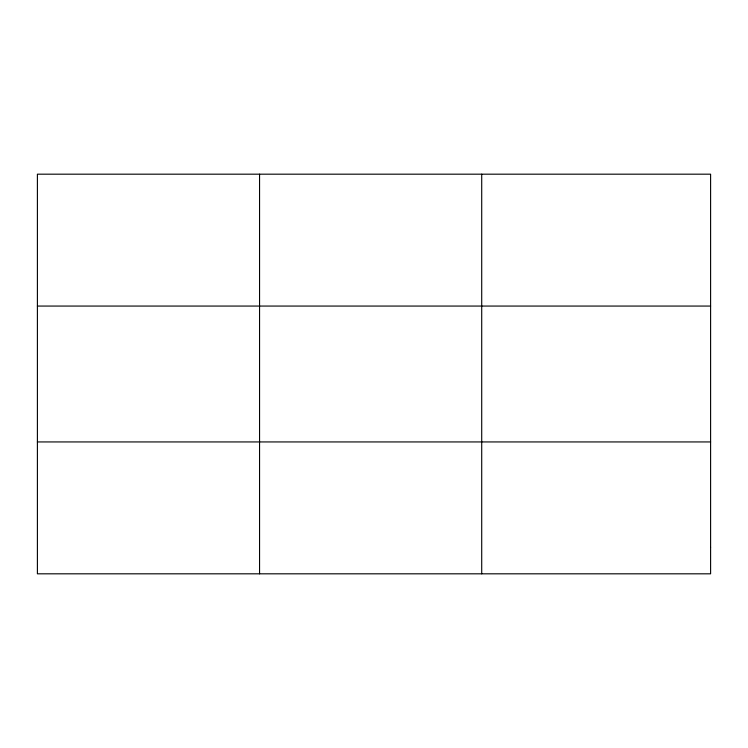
<?xml version="1.0" encoding="UTF-8"?>
<svg xmlns="http://www.w3.org/2000/svg" width="748" height="748" viewBox="0 0 748 748"><rect width="100%" height="100%" fill="white"/><g stroke="black" fill="none" stroke-linecap="round" stroke-linejoin="round"><path stroke-width="1.12" d="M259.556 174.181L259.556 573.819M481.712 174.181L481.712 573.819M37.4 306.063L710.6 306.063M37.4 441.937L710.6 441.937M710.6 547.442L710.6 573.819L37.4 573.819L37.4 174.181L710.6 174.181L710.6 547.442"/></g></svg>
